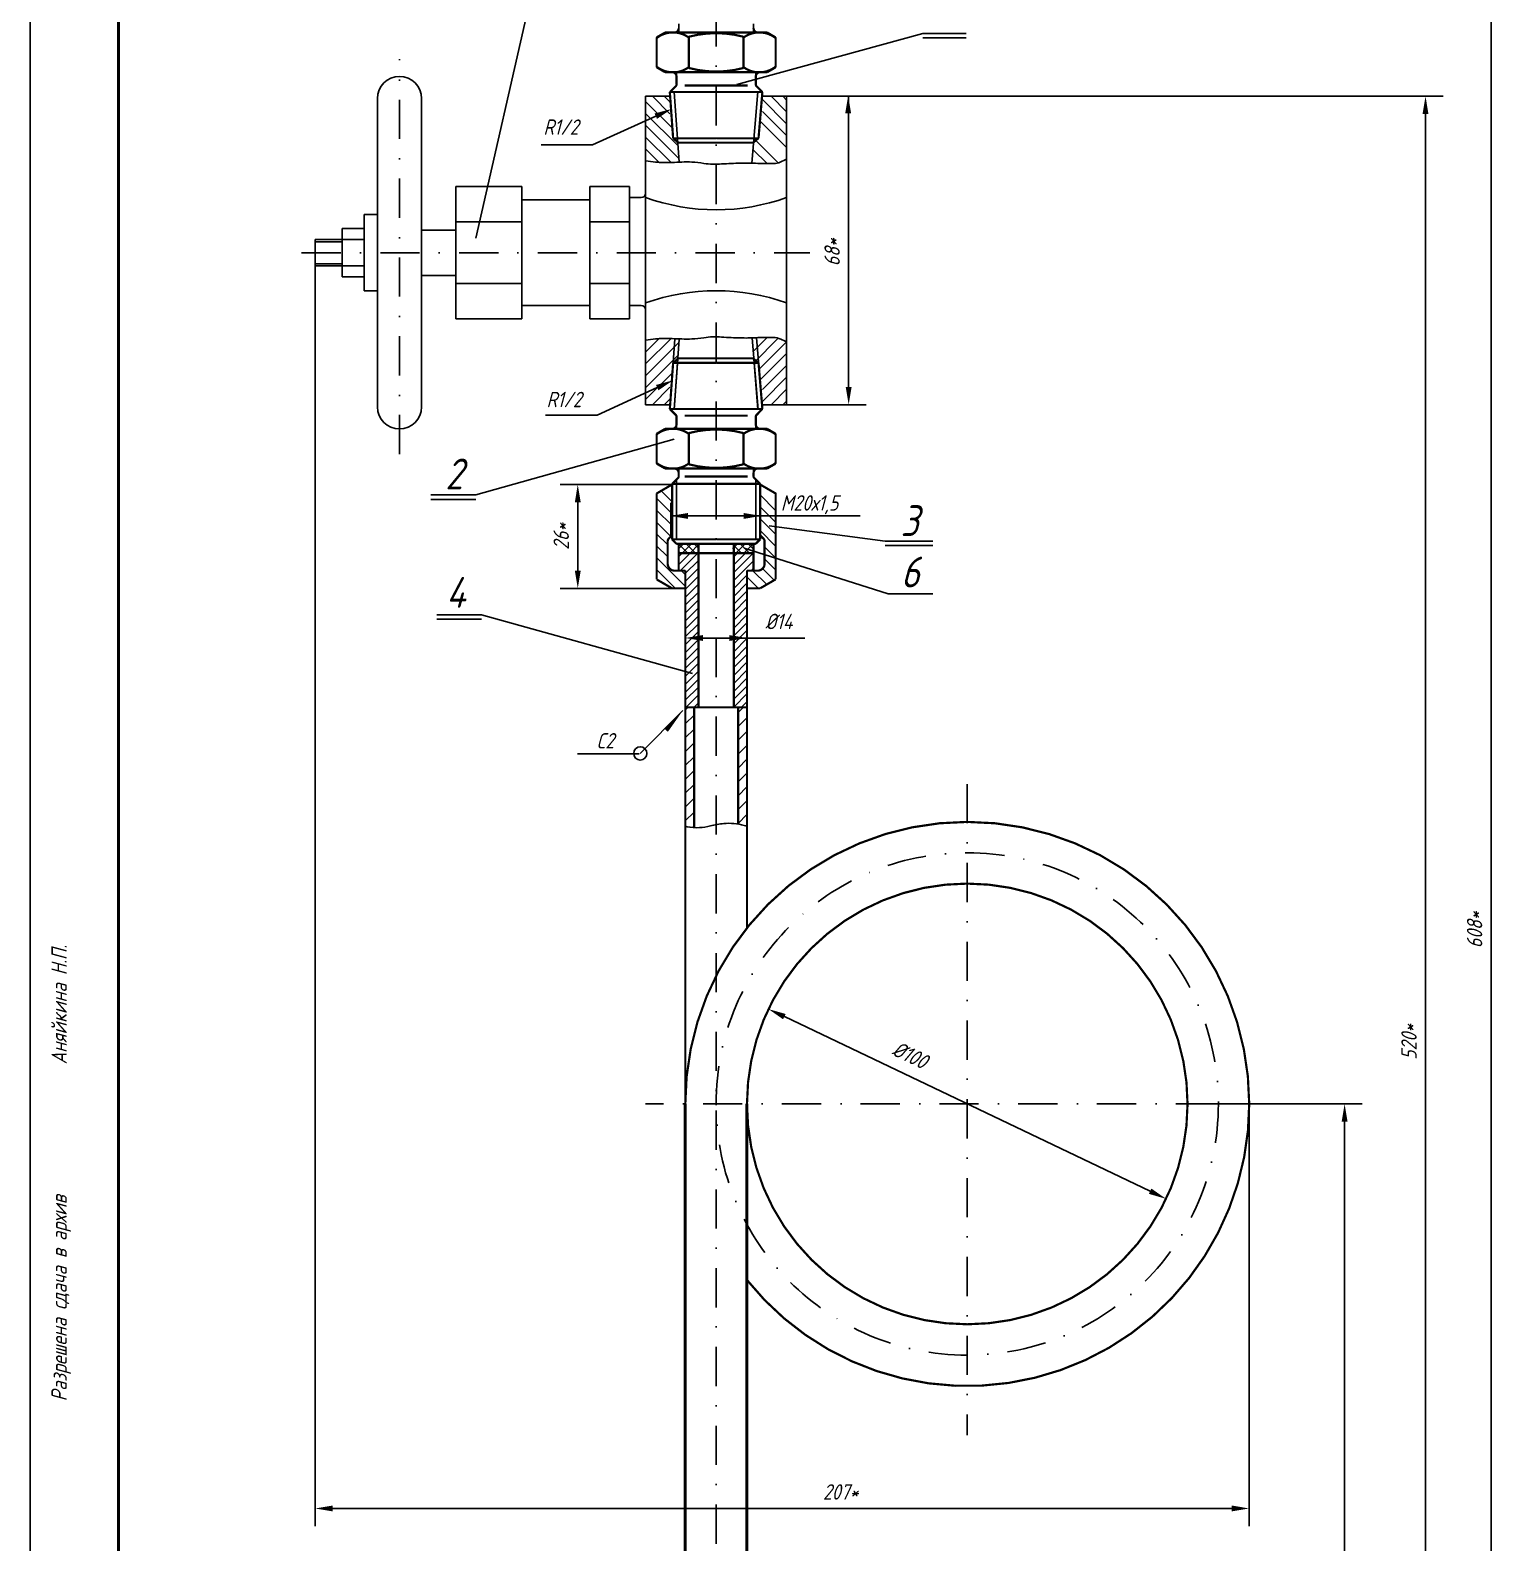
# Model space of a CAD drawing. Header units: inches. Extents: x 1065 to 7392, y 1020 to 3127.
# Drawn here: x 1065.5 to 1401.1, y 2566.3 to 2909.5 of the extents above; entities that cross this region are included whole.
import ezdxf
from ezdxf.enums import TextEntityAlignment as Align

# ---------------------------------------------------------------- set-up
doc = ezdxf.new("R2010")
doc.units = ezdxf.units.IN
doc.header["$LTSCALE"] = 0.7
doc.header["$MEASUREMENT"] = 0
doc.linetypes.add('DASHDOT', pattern=[25.4, 12.7, -6.35, 0, -6.35])
doc.styles.add('ROMANC', font='romanc', dxfattribs={"width": 0.8, "oblique": 15, "height": 3.5})
doc.styles.get("Standard").update_dxf_attribs({"font": 'romand.shx', "width": 0.8, "oblique": 15, "height": 3.5})
doc.dimstyles.get("Standard").update_dxf_attribs({"dimtxt": 3.5, "dimasz": 4, "dimexe": 4, "dimexo": 0, "dimgap": 2, "dimtad": 1, "dimdec": 0, "dimdsep": 46, "dimtxsty": 'Standard', "dimcen": 0.09, "dimadec": 0, "dimazin": 0, "dimtfac": 1, "dimtdec": 0, "dimtmove": 0, "dimatfit": 3, "dimfxl": 0, "dimtolj": 1, "dimtzin": 0, "dimlwd": 25, "dimlwe": 25, "dimarcsym": 0})

# ---------------------------------------------------------------- blocks, each defined once
blk = doc.blocks.new('*X73')
at = {"color": 0}
for p, q in [((599.41, 872.86), (600.06, 873.51)), ((611.41, 872.29), (612.63, 873.51)), ((599.41, 869.72), (601.41, 871.72)), ((599.41, 866.58), (601.41, 868.58)), ((611.41, 869.15), (613.41, 871.15)), ((599.41, 863.43), (601.41, 865.43)), ((611.41, 866.01), (613.41, 868.01)), ((599.41, 860.29), (601.41, 862.29)), ((611.41, 862.86), (613.41, 864.86)), ((611.41, 859.72), (613.41, 861.72)), ((599.41, 857.15), (601.41, 859.15)), ((611.41, 856.58), (613.41, 858.58)), ((599.41, 854.01), (601.41, 856.01)), ((611.41, 853.43), (613.41, 855.43)), ((599.41, 850.86), (601.41, 852.86)), ((611.41, 850.29), (613.41, 852.29)), ((599.41, 847.72), (601.41, 849.72)), ((611.41, 847.15), (613.41, 849.15)), ((601.06, 846.22), (601.41, 846.58))]:
    blk.add_line(p, q, dxfattribs=at)
blk = doc.blocks.new('*X140')
at = {"color": 0}
for p, q in [((659.41, 734.85), (661.46, 736.89)), ((659.41, 736.65), (659.66, 736.89)), ((661.53, 734), (659.41, 736.12)), ((659.41, 733.05), (661.53, 735.17)), ((661.53, 735.79), (660.44, 736.89)), ((661.35, 732.39), (659.41, 734.32)), ((659.55, 732.39), (659.41, 732.52)), ((660.55, 732.39), (661.53, 733.38))]:
    blk.add_line(p, q, dxfattribs=at)
blk = doc.blocks.new('*D223')
at = {"color": 0, "lineweight": 25}
for p, q in [((1211.15, 2806.46), (1185.74, 2806.46)), ((1189.74, 2802.46), (1189.74, 2786.91)), ((1211.92, 2782.91), (1185.74, 2782.91))]:
    blk.add_line(p, q, dxfattribs=at)
for points in [[(1189.08, 2802.46), (1190.41, 2802.46), (1189.74, 2806.46)], [(1189.08, 2786.91), (1190.41, 2786.91), (1189.74, 2782.91)]]:
    blk.add_solid(points, dxfattribs=at)
at = {"layer": 'DEFPOINTS', "color": 0, "lineweight": 25}
for p in [(1211.15, 2806.46), (1189.74, 2782.91), (1211.92, 2782.91)]:
    blk.add_point(p, dxfattribs=at)
at = {"color": 0, "lineweight": 25, "insert": (1185.99, 2794.69), "char_height": 3.5, "attachment_point": 5, "rotation": 90}
blk.add_mtext('\\A1;26*', dxfattribs=at)
blk = doc.blocks.new('*D265')
at = {"color": 0, "lineweight": 25}
for p, q in [((1376.8, 2981.22), (1401.06, 2981.22)), ((1397.06, 2977.22), (1397.06, 2433.56)), ((1228.15, 2429.56), (1401.06, 2429.56))]:
    blk.add_line(p, q, dxfattribs=at)
for points in [[(1396.39, 2977.22), (1397.73, 2977.22), (1397.06, 2981.22)], [(1396.39, 2433.56), (1397.73, 2433.56), (1397.06, 2429.56)]]:
    blk.add_solid(points, dxfattribs=at)
at = {"layer": 'DEFPOINTS', "color": 0, "lineweight": 25}
for p in [(1376.8, 2981.22), (1228.15, 2429.56), (1397.06, 2429.56)]:
    blk.add_point(p, dxfattribs=at)
at = {"color": 0, "lineweight": 25, "insert": (1393.31, 2705.39), "char_height": 3.5, "attachment_point": 5, "rotation": 90}
blk.add_mtext('\\A1;608*', dxfattribs=at)

msp = doc.modelspace()

# ---------------------------------------------------------------- linework, layer by layer
for p, q in [((1065.47, 3123.22), (1065.47, 2282.22)), ((1212.65, 2911.03), (1212.65, 2909.03)), ((1229.65, 2911.03), (1229.65, 2909.03)), ((1209.56, 2909.03), (1221.15, 2909.03)), ((1232.74, 2909.03), (1221.15, 2909.03)), ((1230.94, 2909.03), (1230.65, 2909.03)), ((1221.15, 2900.03), (1209.56, 2900.03)), ((1212.15, 2897.03), (1210.63, 2895.51)), ((1212.15, 2900.03), (1212.15, 2897.03)), ((1212.15, 2897.03), (1212.2, 2897.03)), ((1221.15, 2900.03), (1232.74, 2900.03)), ((1230.15, 2900.03), (1230.15, 2897.03)), ((1230.15, 2897.03), (1231.67, 2895.51)), ((1232.74, 2900.03), (1230.94, 2900.03)), ((1144.28, 2824.08), (1144.28, 2894.05)), ((1154.28, 2824.08), (1154.28, 2894.05)), ((1205.15, 2894.56), (1205.15, 2839.19)), ((1205.15, 2894.06), (1205.15, 2838.69)), ((1211.64, 2895.6), (1212.77, 2879.6)), ((1230.65, 2895.61), (1229.29, 2879.39)), ((1237.15, 2894.56), (1237.15, 2838.81)), ((1207.44, 2890.05), (1193.11, 2883.56)), ((1211.38, 2885.06), (1212.45, 2884.13)), ((1212.57, 2884.03), (1229.55, 2884.03)), ((1230.77, 2885.07), (1229.69, 2884.15)), ((1162.06, 2844.06), (1162.06, 2874.06)), ((1177.06, 2844.06), (1177.06, 2874.06)), ((1192.51, 2844.06), (1192.51, 2874.06)), ((1201.51, 2844.06), (1201.51, 2874.06)), ((1182.51, 2871.06), (1177.06, 2871.06)), ((1179.47, 2871.06), (1192.51, 2871.06)), ((1204.15, 2871.56), (1201.51, 2871.56)), ((1141.28, 2850.39), (1141.28, 2867.73)), ((1144.28, 2867.73), (1141.28, 2867.73)), ((1136.28, 2853.56), (1136.28, 2864.56)), ((1136.28, 2864.56), (1141.28, 2864.56)), ((1162.06, 2864.19), (1154.28, 2864.19)), ((1130.14, 2856.06), (1130.14, 2862.06)), ((1130.14, 2862.06), (1141.28, 2862.06)), ((1130.14, 2861.56), (1136.28, 2861.56)), ((1130.14, 2856.56), (1136.28, 2856.56)), ((1130.14, 2856.06), (1141.28, 2856.06)), ((1136.28, 2853.56), (1141.28, 2853.56)), ((1162.06, 2853.93), (1154.28, 2853.93)), ((1144.28, 2850.39), (1141.28, 2850.39)), ((1182.51, 2847.06), (1177.06, 2847.06)), ((1179.47, 2847.06), (1192.51, 2847.06)), ((1204.15, 2847.06), (1201.51, 2847.06)), ((1205.15, 2824.56), (1205.15, 2846.56)), ((1237.15, 2824.56), (1237.15, 2846.63)), ((1210.71, 2824.56), (1211.77, 2839.55)), ((1211.64, 2823.47), (1212.77, 2839.46)), ((1230.66, 2823.46), (1229.3, 2839.66)), ((1231.57, 2824.56), (1230.29, 2839.77)), ((1211.38, 2834.07), (1212.45, 2835)), ((1211.64, 2823.52), (1212.45, 2835)), ((1212.57, 2835.1), (1229.55, 2835.1)), ((1230.77, 2834.06), (1229.69, 2834.97)), ((1230.65, 2823.51), (1229.69, 2834.97)), ((1207.77, 2828.46), (1194.11, 2822.23)), ((1212.15, 2822.1), (1210.63, 2823.62)), ((1212.15, 2822.1), (1212.2, 2822.1)), ((1212.15, 2819.1), (1212.15, 2822.1)), ((1230.15, 2822.1), (1231.67, 2823.62)), ((1230.15, 2819.1), (1230.15, 2822.1)), ((1221.15, 2819.1), (1209.56, 2819.1)), ((1221.15, 2819.1), (1232.74, 2819.1)), ((1232.74, 2819.1), (1230.94, 2819.1)), ((1209.56, 2810.1), (1221.15, 2810.1)), ((1212.65, 2808.1), (1211.15, 2806.6)), ((1212.15, 2807.6), (1212.19, 2807.6)), ((1212.15, 2795.1), (1212.15, 2807.6)), ((1212.15, 2807.6), (1212.19, 2807.6)), ((1212.65, 2808.1), (1212.65, 2810.1)), ((1214.52, 2808.27), (1227.99, 2808.27)), ((1232.74, 2810.1), (1221.15, 2810.1)), ((1229.65, 2808.1), (1229.65, 2810.1)), ((1229.65, 2808.1), (1231.15, 2806.6)), ((1230.15, 2807.6), (1230.11, 2807.6)), ((1230.15, 2795.11), (1230.15, 2807.6)), ((1230.15, 2794.03), (1230.15, 2807.6)), ((1230.94, 2810.1), (1230.65, 2810.1)), ((1211.15, 2796.1), (1211.15, 2806.6)), ((1211.15, 2806.6), (1231.14, 2806.6)), ((1212.15, 2794.03), (1212.15, 2806.6)), ((1230.15, 2795.1), (1230.15, 2806.6)), ((1231.15, 2796.1), (1231.15, 2806.6)), ((1211.13, 2794.03), (1212.13, 2793.03)), ((1231.14, 2794.03), (1230.14, 2793.03)), ((1212.13, 2793.1), (1230.14, 2793.1)), ((1212.13, 2793.1), (1230.14, 2793.1)), ((1212.13, 2793.1), (1230.14, 2793.1)), ((1212.13, 2793.1), (1230.14, 2793.1)), ((1212.13, 2793.1), (1230.14, 2793.1)), ((1212.13, 2793.1), (1230.14, 2793.1)), ((1212.13, 2793.1), (1230.14, 2793.1)), ((1212.13, 2793.03), (1230.14, 2793.03)), ((1212.13, 2793.03), (1230.14, 2793.03)), ((1212.13, 2793.03), (1230.14, 2793.03)), ((1212.13, 2793.03), (1230.14, 2793.03)), ((1212.13, 2793.03), (1230.14, 2793.03)), ((1213.62, 2755.2), (1203.94, 2745.45)), ((1189.66, 2745.34), (1203.67, 2745.34))]:
    msp.add_line(p, q)
at = {"lineweight": 50}
for p, q in [((1085.47, 3118.22), (1085.47, 2287.22)), ((1214.15, 2665.91), (1214.15, 2532.39)), ((1228.15, 2665.91), (1228.15, 2532.44))]:
    msp.add_line(p, q, dxfattribs=at)
at = {"linetype": 'DASHDOT'}
for p, q in [((1221.15, 3057.76), (1221.15, 2347.56)), ((1149.28, 2813.36), (1149.28, 2902.98)), ((1127.07, 2859.06), (1242.38, 2859.06)), ((1278.15, 2738.48), (1278.15, 2590.76))]:
    msp.add_line(p, q, dxfattribs=at)
at = {"lineweight": 25}
for p, q in [((1182.61, 2932.62), (1166.6, 2862.34)), ((1225.87, 2897.2), (1268.04, 2908.82)), ((1268.04, 2908.82), (1277.92, 2908.82)), ((1268.04, 2907.82), (1277.92, 2907.82)), ((1237.15, 2894.56), (1386.17, 2894.56)), ((1251.23, 2894.56), (1251.23, 2828.56)), ((1382.17, 2890.56), (1382.17, 2429.56)), ((1193.11, 2883.56), (1181.4, 2883.56)), ((1130.14, 2859.06), (1130.14, 2570.12)), ((1194.11, 2822.23), (1182.45, 2822.23)), ((1237.15, 2824.56), (1255.23, 2824.56)), ((1211.6, 2816.77), (1166.6, 2804.09)), ((1166.6, 2804.09), (1156.37, 2804.09)), ((1166.6, 2803.09), (1156.37, 2803.09)), ((1233.22, 2797.09), (1259.53, 2793.61)), ((1227.48, 2791.99), (1260.17, 2781.64)), ((1259.53, 2793.61), (1270.31, 2793.61)), ((1259.53, 2792.61), (1270.31, 2792.61)), ((1260.17, 2781.64), (1270.31, 2781.64)), ((1167.91, 2776.88), (1157.77, 2776.88)), ((1215.78, 2763.58), (1167.91, 2776.88)), ((1167.91, 2775.88), (1157.77, 2775.88)), ((1214.15, 2755.91), (1214.15, 2775.64)), ((1228.15, 2755.91), (1228.15, 2775.64)), ((1218.15, 2771.64), (1241.25, 2771.64)), ((1328.15, 2665.91), (1367.8, 2665.91)), ((1342.15, 2665.91), (1342.15, 2570.12)), ((1363.8, 2433.56), (1363.8, 2661.91)), ((1134.14, 2574.12), (1338.15, 2574.12))]:
    msp.add_line(p, q, dxfattribs=at)
at = {"linetype": 'Continuous'}
for p, q in [((1209.56, 2900.03), (1221.15, 2900.03)), ((1232.74, 2900.03), (1221.15, 2900.03)), ((1205.15, 2894.56), (1210.71, 2894.56)), ((1205.15, 2894.56), (1210.71, 2894.56)), ((1205.15, 2894.56), (1210.65, 2894.56)), ((1231.57, 2894.56), (1237.15, 2894.56)), ((1231.57, 2894.56), (1237.15, 2894.56)), ((1231.65, 2894.56), (1237.15, 2894.56)), ((1211.39, 2885.03), (1221.15, 2885.03)), ((1211.42, 2885.03), (1230.77, 2885.03)), ((1230.77, 2885.03), (1221.15, 2885.03)), ((1162.06, 2874.06), (1177.06, 2874.06)), ((1192.51, 2874.06), (1201.51, 2874.06)), ((1162.06, 2866.06), (1177.06, 2866.06)), ((1192.51, 2866.06), (1201.51, 2866.06)), ((1162.06, 2852.06), (1177.06, 2852.06)), ((1192.51, 2852.06), (1201.51, 2852.06)), ((1162.06, 2844.06), (1177.06, 2844.06)), ((1192.51, 2844.06), (1201.51, 2844.06)), ((1211.39, 2834.1), (1221.15, 2834.1)), ((1211.42, 2834.1), (1230.77, 2834.1)), ((1230.77, 2834.1), (1221.15, 2834.1)), ((1205.15, 2824.56), (1210.65, 2824.56)), ((1231.65, 2824.56), (1237.15, 2824.56)), ((1209.56, 2819.1), (1221.15, 2819.1)), ((1232.74, 2819.1), (1221.15, 2819.1)), ((1211.13, 2794.03), (1231.15, 2794.03))]:
    msp.add_line(p, q, dxfattribs=at)
at = {"color": 0}
for p, q in [((1211.22, 2887.31), (1205.15, 2893.38)), ((1210.65, 2890.58), (1206.67, 2894.56)), ((1210.65, 2893.27), (1209.36, 2894.56)), ((1237.15, 2888.32), (1231.65, 2893.82)), ((1237.15, 2891.02), (1233.61, 2894.56)), ((1237.15, 2893.71), (1236.3, 2894.56)), ((1212.51, 2883.33), (1205.15, 2890.69)), ((1237.15, 2885.63), (1231.65, 2891.13)), ((1212.71, 2880.43), (1205.15, 2888)), ((1237.15, 2882.94), (1231.1, 2888.99)), ((1210.91, 2879.54), (1205.15, 2885.3)), ((1235.25, 2879.45), (1229.76, 2884.94)), ((1208.22, 2879.54), (1205.15, 2882.61)), ((1232.73, 2879.28), (1229.55, 2882.45)), ((1210.91, 2839.59), (1205.15, 2833.83)), ((1208.22, 2839.58), (1205.15, 2836.52)), ((1212.71, 2838.69), (1205.15, 2831.13)), ((1232.73, 2839.85), (1229.55, 2836.67)), ((1235.25, 2839.68), (1229.76, 2834.19)), ((1237.1, 2838.84), (1230.89, 2832.63)), ((1212.51, 2835.79), (1205.15, 2828.44)), ((1237.15, 2836.19), (1231.1, 2830.14)), ((1211.22, 2831.82), (1205.15, 2825.74)), ((1237.15, 2833.5), (1231.65, 2828)), ((1210.65, 2828.55), (1206.67, 2824.56)), ((1237.15, 2830.8), (1231.65, 2825.3)), ((1237.15, 2828.11), (1233.61, 2824.56)), ((1210.65, 2825.86), (1209.36, 2824.56)), ((1237.15, 2825.41), (1236.3, 2824.56)), ((1211.15, 2802.53), (1208.66, 2805.02)), ((1234.65, 2800.59), (1231.15, 2804.09)), ((1211.15, 2799.84), (1207.65, 2803.34)), ((1211.15, 2797.15), (1207.65, 2800.65)), ((1211.15, 2802.53), (1210.93, 2802.75)), ((1234.65, 2797.89), (1231.15, 2801.39)), ((1210.9, 2794.7), (1207.65, 2797.95)), ((1234.65, 2795.2), (1231.15, 2798.7)), ((1210.15, 2792.76), (1207.65, 2795.26)), ((1234.65, 2792.5), (1231.15, 2796)), ((1210.15, 2790.06), (1207.65, 2792.56)), ((1215.22, 2790.91), (1212.65, 2788.34)), ((1213.42, 2790.91), (1212.65, 2790.14)), ((1217.02, 2790.91), (1213.02, 2786.91)), ((1229.59, 2790.91), (1225.15, 2786.47)), ((1227.79, 2790.91), (1225.15, 2788.27)), ((1226, 2790.91), (1225.15, 2790.07)), ((1234.65, 2789.81), (1232.15, 2792.31)), ((1214.15, 2783.37), (1207.65, 2789.87)), ((1211.92, 2782.91), (1207.65, 2787.18)), ((1214.15, 2786.06), (1213.3, 2786.91)), ((1217.15, 2789.25), (1214.15, 2786.25)), ((1217.15, 2787.45), (1214.15, 2784.45)), ((1229.65, 2789.18), (1225.15, 2784.68)), ((1229.65, 2787.38), (1229.18, 2786.91)), ((1232.62, 2783.76), (1229.47, 2786.91)), ((1234.32, 2784.75), (1231.69, 2787.39)), ((1234.65, 2787.12), (1232.15, 2789.62)), ((1217.15, 2785.66), (1214.15, 2782.66)), ((1217.15, 2783.86), (1214.15, 2780.86)), ((1228.15, 2785.88), (1225.15, 2782.88)), ((1228.15, 2784.09), (1225.15, 2781.09)), ((1230.77, 2782.91), (1228.15, 2785.53)), ((1217.15, 2782.07), (1214.15, 2779.07)), ((1217.15, 2780.27), (1214.15, 2777.27)), ((1228.15, 2782.29), (1225.15, 2779.29)), ((1228.15, 2780.49), (1225.15, 2777.49)), ((1217.15, 2778.47), (1214.15, 2775.47)), ((1217.15, 2776.68), (1214.15, 2773.68)), ((1228.15, 2778.7), (1225.15, 2775.7)), ((1228.15, 2776.9), (1225.15, 2773.9)), ((1217.15, 2774.88), (1214.15, 2771.88)), ((1228.15, 2775.11), (1225.15, 2772.11)), ((1228.15, 2773.31), (1225.15, 2770.31)), ((1217.15, 2773.09), (1214.15, 2770.09)), ((1217.15, 2771.29), (1214.15, 2768.29)), ((1228.15, 2771.51), (1225.15, 2768.51)), ((1228.15, 2769.72), (1225.15, 2766.72)), ((1217.15, 2769.49), (1214.15, 2766.49)), ((1217.15, 2767.7), (1214.15, 2764.7)), ((1228.15, 2767.92), (1225.15, 2764.92)), ((1217.15, 2765.9), (1214.15, 2762.9)), ((1217.15, 2764.11), (1214.15, 2761.11)), ((1228.15, 2766.13), (1225.15, 2763.13)), ((1228.15, 2764.33), (1225.15, 2761.33)), ((1217.15, 2762.31), (1214.15, 2759.31)), ((1217.15, 2760.51), (1214.15, 2757.51)), ((1228.15, 2762.53), (1225.15, 2759.53)), ((1228.15, 2760.74), (1225.15, 2757.74)), ((1217.15, 2758.72), (1214.35, 2755.91)), ((1217.15, 2756.92), (1216.14, 2755.91)), ((1228.15, 2758.94), (1225.15, 2755.94)), ((1228.15, 2757.14), (1226.92, 2755.91))]:
    msp.add_line(p, q, dxfattribs=at)
at = {"color": 0, "linetype": 'ByBlock'}
for p, q in [((1210.9, 2794.7), (1210.9, 2802.34)), ((1231.15, 2794.92), (1231.15, 2802.34)), ((1210.9, 2799.34), (1231.15, 2799.34)), ((1231.15, 2799.34), (1253.87, 2799.34)), ((1214.15, 2755.91), (1214.15, 2771.25)), ((1228.15, 2755.91), (1228.15, 2771.25)), ((1319.67, 2646.1), (1236.64, 2685.72))]:
    msp.add_line(p, q, dxfattribs=at)
at = {"color": 0, "linetype": 'DASHDOT'}
msp.add_line((1352.24, 2665.91), (1205.08, 2665.91), dxfattribs=at)
at = {"const_width": 0.5}
for points in [[(1207.65, 2907.78, -0.337742), (1214.97, 2907.87, -0.337742)], [(1212.65, 2910.03, -0.414214), (1211.65, 2909.03, -0.414214)], [(1214.97, 2908.08, -0.065251), (1221.15, 2908.89, -0.065251)], [(1227.34, 2908.08, 0.065251), (1221.15, 2908.89, 0.065251)], [(1234.65, 2907.78, 0.337742), (1227.34, 2907.87, 0.337742)], [(1229.65, 2910.03, 0.414214), (1230.65, 2909.03, 0.414214)], [(1230.65, 2909.03, -0.414214), (1229.65, 2910.03, -0.414214)], [(1214.97, 2901.19, -0.337742), (1207.65, 2901.28, -0.337742)], [(1211.15, 2900.03, -0.414214), (1212.15, 2899.03, -0.414214)], [(1221.15, 2900.17, -0.065251), (1214.97, 2900.98, -0.065251)], [(1221.15, 2900.17, 0.065251), (1227.34, 2900.98, 0.065251)], [(1227.34, 2901.19, 0.337742), (1234.65, 2901.28, 0.337742)], [(1231.15, 2900.03, 0.414214), (1230.15, 2899.03, 0.414214)], [(1230.15, 2899.03, -0.414214), (1231.15, 2900.03, -0.414214)], [(1212.15, 2897.24, -0.198912), (1212.01, 2896.88, -0.198912)], [(1230.15, 2897.24, 0.198912), (1230.3, 2896.88, 0.198912)], [(1230.3, 2896.88, -0.198912), (1230.15, 2897.24, -0.198912)], [(1212.15, 2821.89, 0.198912), (1212.01, 2822.24, 0.198912)], [(1230.15, 2821.89, -0.198912), (1230.3, 2822.24, -0.198912)], [(1230.3, 2822.24, 0.198912), (1230.15, 2821.89, 0.198912)], [(1214.97, 2817.94, 0.337742), (1207.65, 2817.85, 0.337742)], [(1211.15, 2819.1, 0.414214), (1212.15, 2820.1, 0.414214)], [(1221.15, 2818.96, 0.065251), (1214.97, 2818.14, 0.065251)], [(1221.15, 2818.96, -0.065251), (1227.34, 2818.14, -0.065251)], [(1227.34, 2817.94, -0.337742), (1234.65, 2817.85, -0.337742)], [(1231.15, 2819.1, -0.414214), (1230.15, 2820.1, -0.414214)], [(1230.15, 2820.1, 0.414214), (1231.15, 2819.1, 0.414214)], [(1207.65, 2811.34, 0.337742), (1214.97, 2811.25, 0.337742)], [(1214.97, 2811.05, 0.065251), (1221.15, 2810.24, 0.065251)], [(1227.34, 2811.05, -0.065251), (1221.15, 2810.24, -0.065251)], [(1234.65, 2811.34, -0.337742), (1227.34, 2811.25, -0.337742)], [(1212.65, 2809.1, 0.414214), (1211.65, 2810.1, 0.414214)], [(1212.51, 2807.95, 0.198912), (1212.65, 2808.3, 0.198912)], [(1229.65, 2809.1, -0.414214), (1230.65, 2810.1, -0.414214)], [(1230.65, 2810.1, 0.414214), (1229.65, 2809.1, 0.414214)], [(1229.8, 2807.95, -0.198912), (1229.65, 2808.3, -0.198912)], [(1229.65, 2808.3, 0.198912), (1229.8, 2807.95, 0.198912)], [(1210.44, 2794.25, 0.198912), (1210.15, 2793.54, 0.198912)], [(1232.15, 2793.54, 0.198912), (1231.86, 2794.25, 0.198912)], [(1210.15, 2788.51, 0.414214), (1211.75, 2786.91, 0.414214)], [(1230.55, 2786.91, 0.414214), (1232.15, 2788.51, 0.414214)], [(1342.15, 2665.91, 1), (1214.15, 2665.91, 1)], [(1328.15, 2665.91, 1), (1228.15, 2665.91, 1)], [(1328.15, 2665.91, -1), (1228.15, 2665.91, -1)], [(1342.15, 2665.91, -0.709188), (1228.15, 2625.96, -1)]]:
    msp.add_lwpolyline(points, format="xyb", dxfattribs=at)
for points in [[(1209.56, 2909.03), (1207.65, 2907.93)], [(1207.65, 2907.93), (1207.65, 2901.13)], [(1221.15, 2909.03), (1209.56, 2909.03)], [(1214.97, 2908.08), (1214.97, 2900.98)], [(1221.15, 2909.03), (1232.74, 2909.03)], [(1227.34, 2908.08), (1227.34, 2900.98)], [(1232.74, 2909.03), (1230.65, 2909.03)], [(1232.74, 2909.03), (1234.65, 2907.93)], [(1232.74, 2909.03), (1234.65, 2907.93)], [(1234.65, 2907.93), (1234.65, 2901.13)], [(1234.65, 2907.93), (1234.65, 2901.13)], [(1209.56, 2900.03), (1207.65, 2901.13)], [(1209.56, 2900.03), (1221.15, 2900.03)], [(1232.74, 2900.03), (1221.15, 2900.03)], [(1230.94, 2900.03), (1232.74, 2900.03)], [(1232.74, 2900.03), (1234.65, 2901.13)], [(1232.74, 2900.03), (1234.65, 2901.13)], [(1212.01, 2896.88), (1210.65, 2895.53)], [(1212.15, 2899.03), (1212.15, 2897.24)], [(1214.03, 2897.03), (1221.15, 2897.03)], [(1228.27, 2897.03), (1221.15, 2897.03)], [(1230.15, 2899.03), (1230.15, 2897.24)], [(1230.15, 2899.03), (1230.15, 2897.24)], [(1230.3, 2896.88), (1231.65, 2895.53)], [(1230.3, 2896.88), (1231.65, 2895.53)], [(1210.64, 2895.53), (1211.39, 2885.03)], [(1210.65, 2895.53), (1221.15, 2895.53)], [(1231.65, 2895.53), (1221.15, 2895.53)], [(1231.65, 2895.53), (1230.77, 2885.03)], [(1211.38, 2885.06), (1212.57, 2884.03)], [(1211.39, 2885.03), (1221.14, 2885.03)], [(1212.57, 2884.03), (1229.55, 2884.03)], [(1230.77, 2885.03), (1221.16, 2885.03)], [(1230.77, 2885.07), (1229.55, 2884.03)], [(1230.77, 2885.07), (1229.69, 2884.15)], [(1211.38, 2834.07), (1212.57, 2835.1)], [(1212.57, 2835.1), (1229.55, 2835.1)], [(1230.77, 2834.06), (1229.55, 2835.1)], [(1230.77, 2834.06), (1229.69, 2834.97)], [(1210.64, 2823.59), (1211.39, 2834.1)], [(1211.39, 2834.1), (1221.14, 2834.1)], [(1230.77, 2834.1), (1221.16, 2834.1)], [(1231.65, 2823.6), (1230.77, 2834.1)], [(1210.65, 2823.6), (1221.15, 2823.6)], [(1212.01, 2822.24), (1210.65, 2823.6)], [(1212.15, 2820.1), (1212.15, 2821.89)], [(1214.03, 2822.1), (1221.15, 2822.1)], [(1231.65, 2823.6), (1221.15, 2823.6)], [(1228.27, 2822.1), (1221.15, 2822.1)], [(1230.15, 2820.1), (1230.15, 2821.89)], [(1230.15, 2820.1), (1230.15, 2821.89)], [(1230.3, 2822.24), (1231.65, 2823.6)], [(1230.3, 2822.24), (1231.65, 2823.6)], [(1209.56, 2819.1), (1207.65, 2817.99)], [(1207.65, 2811.2), (1207.65, 2817.99)], [(1209.56, 2819.1), (1221.15, 2819.1)], [(1214.97, 2811.05), (1214.97, 2818.14)], [(1232.74, 2819.1), (1221.15, 2819.1)], [(1227.34, 2811.05), (1227.34, 2818.14)], [(1230.94, 2819.1), (1232.74, 2819.1)], [(1232.74, 2819.1), (1234.65, 2817.99)], [(1232.74, 2819.1), (1234.65, 2817.99)], [(1234.65, 2811.2), (1234.65, 2817.99)], [(1234.65, 2811.2), (1234.65, 2817.99)], [(1209.56, 2810.1), (1207.65, 2811.2)], [(1232.74, 2810.1), (1234.65, 2811.2)], [(1232.74, 2810.1), (1234.65, 2811.2)], [(1221.15, 2810.1), (1209.56, 2810.1)], [(1212.51, 2807.95), (1211.15, 2806.6)], [(1212.65, 2808.3), (1212.65, 2809.1)], [(1214.03, 2808.27), (1221.15, 2808.27)], [(1221.15, 2810.1), (1232.74, 2810.1)], [(1228.27, 2808.27), (1221.15, 2808.27)], [(1229.65, 2808.3), (1229.65, 2809.1)], [(1229.65, 2808.3), (1229.65, 2809.1)], [(1229.8, 2807.95), (1231.15, 2806.6)], [(1229.8, 2807.95), (1231.15, 2806.6)], [(1232.74, 2810.1), (1230.65, 2810.1)], [(1211.3, 2806.55), (1207.65, 2804.44)], [(1207.65, 2784.93), (1207.65, 2804.44)], [(1211.15, 2794.03), (1211.15, 2806.6)], [(1211.15, 2806.6), (1221.15, 2806.6)], [(1231.15, 2806.6), (1221.15, 2806.6)], [(1231, 2806.55), (1234.65, 2804.44)], [(1231.15, 2796.07), (1231.15, 2806.6)], [(1231.15, 2794.03), (1231.15, 2806.6)], [(1234.65, 2784.94), (1234.65, 2804.6)], [(1210.15, 2788.51), (1210.15, 2793.54)], [(1210.44, 2794.25), (1211.15, 2794.96)], [(1211.15, 2794.01), (1212.13, 2793.03)], [(1231.14, 2794.03), (1230.14, 2793.03)], [(1231.15, 2794.01), (1230.17, 2793.03)], [(1231.86, 2794.22), (1231.15, 2794.92)], [(1232.15, 2788.51), (1232.15, 2793.54)], [(1212.13, 2793.03), (1230.14, 2793.03)], [(1212.65, 2786.91), (1212.65, 2793.03)], [(1212.65, 2790.91), (1229.65, 2790.91)], [(1217.15, 2755.91), (1217.15, 2793.03)], [(1225.15, 2755.91), (1225.15, 2793.03)], [(1229.65, 2786.91), (1229.65, 2793.03)], [(1211.75, 2786.91), (1214.15, 2786.91)], [(1212.65, 2786.91), (1214.15, 2786.91)], [(1214.15, 2755.91), (1214.15, 2787.03)], [(1228.15, 2755.91), (1228.15, 2787.03)], [(1228.15, 2786.91), (1229.65, 2786.91)], [(1228.15, 2786.91), (1230.55, 2786.91)], [(1211.15, 2782.91), (1207.65, 2784.93)], [(1231.14, 2782.91), (1234.65, 2784.94)], [(1211.15, 2782.91), (1214.15, 2782.91)], [(1228.15, 2782.91), (1231.14, 2782.91)], [(1214.15, 2755.91), (1214.15, 2665.91)], [(1228.15, 2755.91), (1214.15, 2755.91)], [(1228.15, 2755.91), (1214.15, 2755.91)], [(1214.15, 2755.91), (1228.15, 2755.91)], [(1214.15, 2755.91), (1228.15, 2755.91)], [(1216.15, 2755.91), (1216.15, 2728.6)], [(1226.15, 2755.91), (1226.15, 2729.42)], [(1228.15, 2755.91), (1228.15, 2705.86)]]:
    msp.add_lwpolyline(points, dxfattribs=at)
for points, format in [([(1205.15, 2879.94, 0.010158), (1207.39, 2879.62, 0.030036), (1209, 2879.52, 0.013798), (1213.35, 2879.63, -0.026226), (1215.64, 2879.64, -0.02831), (1218.35, 2879.34, 0.037565), (1220.39, 2879.16, 0.018986), (1222.4, 2879.21, -0.008915), (1226.67, 2879.4, -0.019358), (1230.07, 2879.36, 0.01613), (1234.14, 2879.28, 0.103314), (1235.82, 2879.66, 0.018147), (1237.15, 2880.32)], "xyb"), ([(1205.15, 2839.19, -0.010158), (1207.39, 2839.51, -0.030036), (1209, 2839.61, -0.013798), (1213.35, 2839.49, 0.026226), (1215.64, 2839.49, 0.02831), (1218.35, 2839.78, -0.037565), (1220.39, 2839.96, -0.018986), (1222.4, 2839.92, 0.008915), (1226.67, 2839.73, 0.019358), (1230.07, 2839.77, -0.01613), (1234.14, 2839.85, -0.103314), (1235.82, 2839.47, -0.018147), (1237.15, 2838.81)], "xyb"), ([(1213.62, 2755.2, 0, 1, 0), (1209.82, 2750.68, 1, 1, 0)], "xyseb"), ([(1214.15, 2728.9, 0.005268), (1214.54, 2728.81, 0.069654), (1217.34, 2728.61, 0.045006), (1219.87, 2729.01, -0.037919), (1222.86, 2729.53, -0.090658), (1227.5, 2729.13, -0.007944), (1228.15, 2728.94)], "xyb")]:
    msp.add_lwpolyline(points, format=format)
at = {"linetype": 'Continuous', "const_width": 0.5}
for points in [[(1211.15, 2794.03), (1221.14, 2794.03)], [(1231.15, 2794.03), (1221.16, 2794.03)]]:
    msp.add_lwpolyline(points, dxfattribs=at)
msp.add_circle((1203.94, 2745.45), 1.5)
at = {"linetype": 'DASHDOT'}
msp.add_circle((1278.15, 2665.91), 57, dxfattribs=at)
for centre, radius, start, end in [((1230.94, 2906.03), 6.03, 270, 308.0127), ((1149.28, 2894.05), 5, 0, 180), ((1204.15, 2872.56), 1, 270, 0), ((1221.15, 2916.2), 47.39, 250.267, 289.733), ((1221.15, 2803.06), 47.39, 70.267, 109.733), ((1204.15, 2846.06), 1, 0, 90), ((1149.28, 2824.08), 5, 180, 0), ((1230.94, 2813.1), 6.03, 51.9873, 90)]:
    msp.add_arc(centre, radius, start, end)
at = {"lineweight": 25}
for points in [[(1250.45, 2890.71), (1251.79, 2890.71), (1251.12, 2894.71)], [(1381.5, 2890.56), (1382.83, 2890.56), (1382.17, 2894.56)], [(1250.57, 2828.56), (1251.9, 2828.56), (1251.23, 2824.56)], [(1218.15, 2772.3), (1218.15, 2770.97), (1214.15, 2771.64)], [(1224.15, 2772.3), (1224.15, 2770.97), (1228.15, 2771.64)], [(1363.14, 2661.91), (1364.47, 2661.91), (1363.8, 2665.91)], [(1134.14, 2574.79), (1134.14, 2573.45), (1130.14, 2574.12)], [(1338.15, 2574.79), (1338.15, 2573.45), (1342.15, 2574.12)]]:
    msp.add_solid(points, dxfattribs=at)
for points in [[(1207.17, 2890.66), (1207.72, 2889.44), (1211.09, 2891.7)], [(1207.49, 2829.06), (1208.04, 2827.85), (1211.41, 2830.12)]]:
    msp.add_solid(points)
at = {"color": 0, "linetype": 'ByBlock'}
for points in [[(1214.76, 2798.67), (1214.76, 2800.01), (1210.76, 2799.34)], [(1227.38, 2798.67), (1227.38, 2800.01), (1231.38, 2799.34)], [(1236.35, 2685.12), (1236.92, 2686.32), (1233.03, 2687.44)], [(1319.38, 2645.5), (1319.95, 2646.7), (1323.28, 2644.38)]]:
    msp.add_solid(points, dxfattribs=at)
at = {"layer": 'DEFPOINTS', "color": 0, "linetype": 'ByBlock'}
for p in [(1212, 2909.03), (1230.31, 2909.03), (1149.28, 2899.05), (1212, 2900.03), (1230.31, 2900.03), (1237.15, 2894.56), (1212.38, 2885.13), (1212.45, 2884.13), (1212.45, 2884.13), (1229.69, 2884.15), (1229.69, 2884.15), (1229.78, 2885.15), (1130.14, 2859.06), (1249.96, 2845.91), (1212.45, 2835), (1212.45, 2835), (1229.69, 2834.97), (1229.69, 2834.97), (1212.38, 2834), (1229.78, 2833.98), (1237.15, 2824.56), (1149.28, 2819.08), (1212, 2819.1), (1230.31, 2819.1), (1212, 2810.1), (1230.31, 2810.1), (1231.15, 2799.34), (1210.9, 2794.7), (1221.15, 2793.82), (1221.15, 2793.82), (1225.15, 2793.83), (1231.15, 2794.92), (1212.13, 2793.03), (1212.13, 2793.03), (1225.95, 2793.03), (1230.15, 2793.04), (1230.17, 2793.03), (1230.17, 2793.03), (1096.2, 2758.33), (1233.03, 2687.44), (1210.4, 2665.91), (1231.9, 2665.91), (1323.28, 2644.38)]:
    msp.add_point(p, dxfattribs=at)

# ---------------------------------------------------------------- block references
at = {"rotation": 90}
for p in [(1949.54, 2131.5), (1961.77, 2131.5)]:
    msp.add_blockref('*X140', p, dxfattribs=at)
msp.add_blockref('*X73', (614.74, 1882.41))

# ---------------------------------------------------------------- texts
at = {"color": 0, "linetype": 'ByBlock', "style": 'ROMANC', "oblique": 15, "width": 0.8}
msp.add_text('%%C100', height=3.5, rotation=334.4917, dxfattribs=at).set_placement((1265.18, 2677.01), align=Align.MIDDLE_CENTER)
at = {"lineweight": 25, "char_height": 3.5, "attachment_point": 1}
for s, insert, width in [('R1/2', (1181.94, 2889.32), 32.719), ('R1/2', (1182.65, 2827.51), 32.719), ('М20х1,5', (1235.82, 2804.04), 35.6639), ('С2', (1194.03, 2750.07), 18.5414)]:
    msp.add_mtext(s, dxfattribs=dict(at, insert=insert, width=width))
at = {"lineweight": 25, "char_height": 3.5, "attachment_point": 5, "rotation": 90}
for s, insert in [('\\A1;68*', (1247.48, 2859.14)), ('520*', (1378.42, 2679.95))]:
    msp.add_mtext(s, dxfattribs=dict(at, insert=insert))
at = {"lineweight": 35, "char_height": 7, "width": 25.8231, "attachment_point": 1}
for s, insert in [('2', (1159.67, 2812.36)), ('3', (1263, 2801.76)), ('6', (1263.07, 2790.12)), ('4', (1159.84, 2785.49))]:
    msp.add_mtext(s, dxfattribs=dict(at, insert=insert))
at = {"lineweight": 25, "char_height": 3.5, "attachment_point": 5}
for s, insert in [('\\A1;%%C14', (1235.39, 2775.39)), ('\\A1;207*', (1249.41, 2577.87))]:
    msp.add_mtext(s, dxfattribs=dict(at, insert=insert))
at = {"lineweight": 25, "insert": (1070.27, 2598.42), "char_height": 3.5, "width": 273.9552, "attachment_point": 1, "rotation": 90}
msp.add_mtext('Разрешена сдача в архив                Аняйкина Н.П.', dxfattribs=at)

# ---------------------------------------------------------------- dimensions: what is measured, and where the dimension line sits
at = {"lineweight": 25}
for base, p1, p2, text, picture, middle in [((1397.06, 2429.56), (1376.8, 2981.22), (1228.15, 2429.56), '608*', '*D265', (1393.31, 2705.39)), ((1189.74, 2782.91), (1211.15, 2806.46), (1211.92, 2782.91), '26*', '*D223', (1185.99, 2794.69))]:
    dim = msp.add_linear_dim(base=base, p1=p1, p2=p2, angle=90, text=text, dimstyle='Standard', dxfattribs=at)
    dim.commit()
    dim.dimension.update_dxf_attribs({"geometry": picture, "text_midpoint": middle})

doc.saveas('drawing.dxf')
